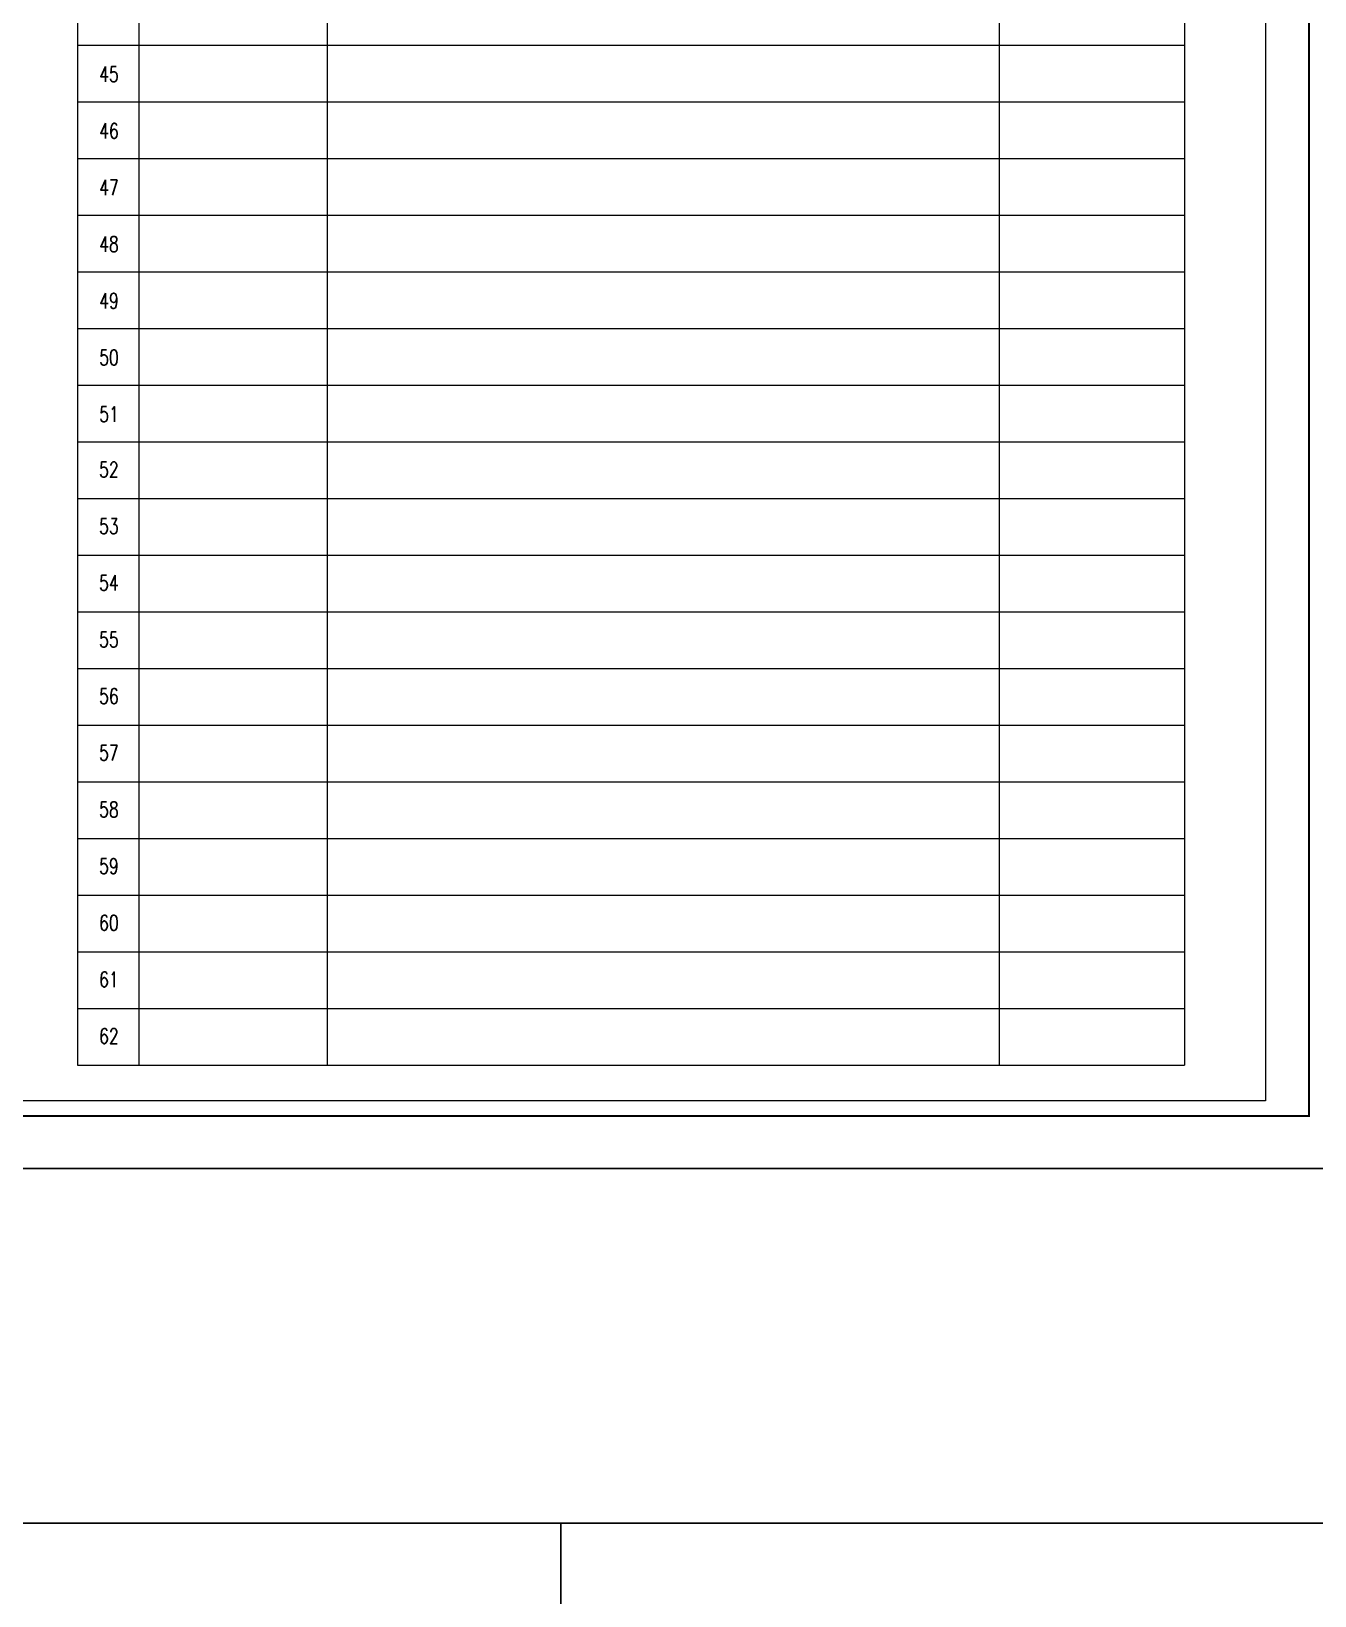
# Model space of a CAD drawing. Extents: x -1855204 to -1466800, y -1308584 to -996495.
# Drawn here: x -1825954 to -1809042, y -1052729 to -1032111 of the extents above; entities that cross this region are included whole.
import ezdxf

# ---------------------------------------------------------------- set-up
doc = ezdxf.new("R2010")
doc.units = 0
doc.header["$LTSCALE"] = 150
doc.layers.get('Defpoints').update_dxf_attribs({"lineweight": 18})
for name, color, linetype, lineweight in [('05.Text', 253, 'Continuous', 18), ('11.Khung bo', 32, 'Continuous', 50), ('12.Khung', 36, 'Continuous', 25), ('KCVN-THAY', 7, 'Continuous', 25), ('LS-DIM', 251, 'Continuous', 13), ('LS-TEXT', 60, 'Continuous', 20), ('LS-THAY', 7, 'Continuous', 20)]:
    doc.layers.add(name, color=color, linetype=linetype, lineweight=lineweight)
doc.styles.add('vnsimpli', font='vnsimli.shx', dxfattribs={"width": 0.75})

# ---------------------------------------------------------------- blocks, each defined once
blk = doc.blocks.new('*U4')
at = {"layer": 'KCVN-THAY', "color": 140}
blk.add_lwpolyline([(214871.76, 86966.68), (215381.8, 86966.68), (215381.8, 86579.68), (214871.76, 86579.68)], close=True, dxfattribs=at)
blk = doc.blocks.new('100')
at = {"layer": '11.Khung bo', "const_width": 26.7}
blk.add_lwpolyline([(1860913, -945240), (1860913, -916940), (1896063, -916940), (1896063, -945240)], close=True, dxfattribs=at)
at = {"layer": '12.Khung', "color": 1}
blk.add_lwpolyline([(1901579, -945940), (1901579, -916240), (1859580, -916240), (1859580, -945940)], close=True, dxfattribs=at)

msp = doc.modelspace()

# ---------------------------------------------------------------- linework, layer by layer
at = {"layer": 'LS-DIM'}
for p, q in [((-1825347.1, -1032295.8), (-1810758, -1032295.8)), ((-1825347.1, -1033042.5), (-1810758, -1033042.5)), ((-1825347.1, -1033789.2), (-1810758, -1033789.2)), ((-1825347.1, -1034535.8), (-1810758, -1034535.8)), ((-1825347.1, -1035282.5), (-1810758, -1035282.5)), ((-1825347.1, -1036029.2), (-1810758, -1036029.2)), ((-1825347.1, -1036775.8), (-1810758, -1036775.8)), ((-1825347.1, -1037522.5), (-1810758, -1037522.5)), ((-1825347.1, -1038269.2), (-1810758, -1038269.2)), ((-1825347.1, -1039015.8), (-1810758, -1039015.8)), ((-1825347.1, -1039762.5), (-1810758, -1039762.5)), ((-1825347.1, -1040509.2), (-1810758, -1040509.2)), ((-1825347.1, -1041255.8), (-1810758, -1041255.8)), ((-1825347.1, -1042002.5), (-1810758, -1042002.5)), ((-1825347.1, -1042749.2), (-1810758, -1042749.2)), ((-1825347.1, -1043495.8), (-1810758, -1043495.8)), ((-1825347.1, -1044242.5), (-1810758, -1044242.5)), ((-1825347.1, -1044989.2), (-1810758, -1044989.2))]:
    msp.add_line(p, q, dxfattribs=at)
at = {"layer": 'LS-THAY'}
for p, q in [((-1825347.1, -1021522.5), (-1825347.1, -1045735.8)), ((-1824535.6, -1021522.5), (-1824535.6, -1045735.8)), ((-1822049.3, -1045735.8), (-1822049.3, -1021522.5)), ((-1813197, -1045735.8), (-1813197, -1021522.5)), ((-1810758, -1022589.2), (-1810758, -1045735.8)), ((-1825347.1, -1045735.8), (-1810758, -1045735.8))]:
    msp.add_line(p, q, dxfattribs=at)
at = {"layer": 'LS-THAY', "color": 140}
for points in [[(-1855203.7, -1013074.3), (-1466800.6, -1013073.8), (-1466800.6, -1051773.8), (-1855203.7, -1051773.8)], [(-1855203.6, -1051773.5), (-1466800.5, -1051773), (-1466800.3, -1102777.6), (-1855203.4, -1102778.1)]]:
    msp.add_lwpolyline(points, close=True, dxfattribs=at)
at = {"layer": 'LS-THAY'}
msp.add_lwpolyline([(-1842724.7, -1018838.5), (-1809692, -1018838.5), (-1809692, -1046205.7), (-1842724.7, -1046205.7)], close=True, dxfattribs=at)

# ---------------------------------------------------------------- block references
at = {"layer": '05.Text', "xscale": 0.991454545641318, "yscale": 0.991454545641318, "zscale": 0.9914545456793755}
msp.add_blockref('100', (-3688976.4, -109244.3), dxfattribs=at)
at = {"layer": 'Defpoints'}
for p, xscale, yscale, zscale in [((-23336755.1, -9709742.1), 100, 100, 100), ((-23336755.1, -9709742.1), 100, 100, 100), ((-23336755.1, -9709742.1), 100, 100, 100), ((-14741884.9, -6269774.9), 60, 60, 60), ((-14711282.3, -6269774.9), 60, 60, 60)]:
    msp.add_blockref('*U4', p, dxfattribs=dict(at, xscale=xscale, yscale=yscale, zscale=zscale))

# ---------------------------------------------------------------- texts
at = {"layer": 'LS-TEXT', "style": 'vnsimpli', "width": 0.75}
for s, p in [('45', (-1825058.8, -1032777.1)), ('46', (-1825058.8, -1033523.8)), ('47', (-1825058.8, -1034270.4)), ('48', (-1825058.8, -1035017.1)), ('49', (-1825058.8, -1035763.8)), ('50', (-1825058.8, -1036510.4)), ('51', (-1825058.8, -1037257.1)), ('52', (-1825060.1, -1037987.6)), ('53', (-1825060.1, -1038734.2)), ('54', (-1825060.1, -1039480.9)), ('55', (-1825060.1, -1040227.6)), ('56', (-1825060.1, -1040974.2)), ('57', (-1825060.1, -1041720.9)), ('58', (-1825060.1, -1042467.6)), ('59', (-1825060.1, -1043214.2)), ('60', (-1825060.1, -1043960.9)), ('61', (-1825060.1, -1044707.6)), ('62', (-1825060.1, -1045454.2))]:
    msp.add_text(s, height=200, dxfattribs=at).set_placement(p)

doc.saveas('drawing.dxf')
